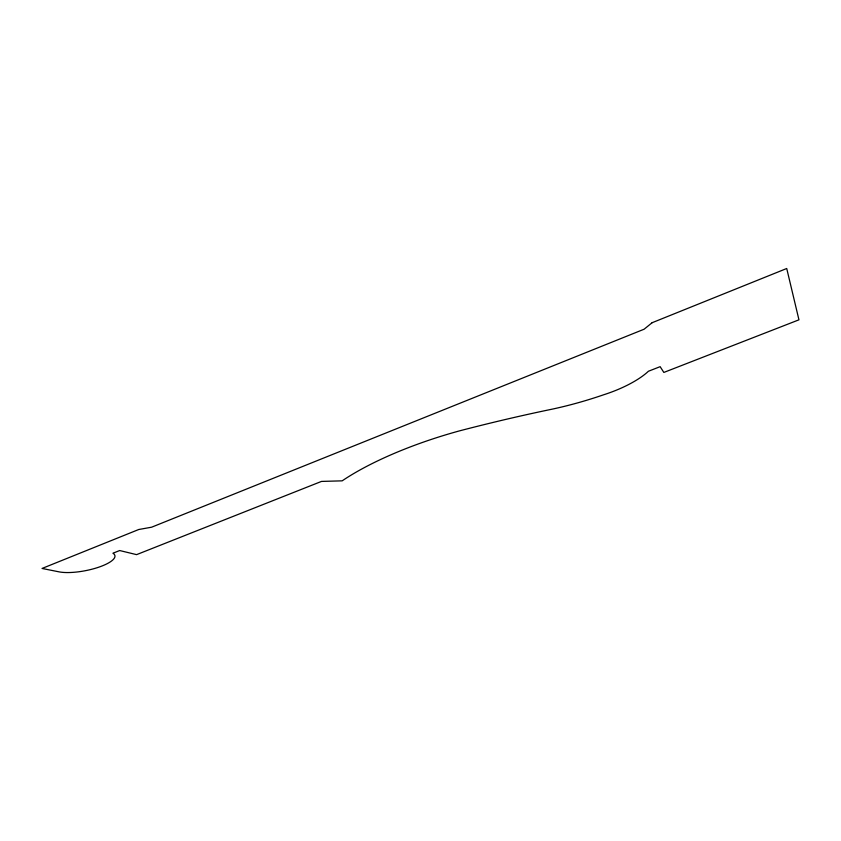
<?xml version="1.0" encoding="UTF-8"?>
<svg xmlns="http://www.w3.org/2000/svg" width="841" height="841" viewBox="0 0 841 841"><rect width="100%" height="100%" fill="white"/><g stroke="black" fill="none" stroke-linecap="round" stroke-linejoin="round"><path stroke-width="1.26" d="M652.122 322.713L644.101 329.22L151.611 527.202L138.754 529.504L42.05 568.453L58.87 571.817A31.853 9.125 -11 0 0 98.954 567.118A31.853 9.125 -11 0 0 112.925 553.231L119.685 550.54L136.578 554.639L321.483 481.42L342.171 480.842A156.237 45.246 -16.5 0 1 459.606 430.844A460.237 105.913 -15.9 0 1 552.432 409.104A168.326 60.247 -19.6 0 0 603.596 394.797A56.053 18.418 -19.3 0 0 648.422 371.249L660.143 366.665L663.843 372.437L798.95 319.822L786.724 268.5L652.122 322.713"/></g></svg>
